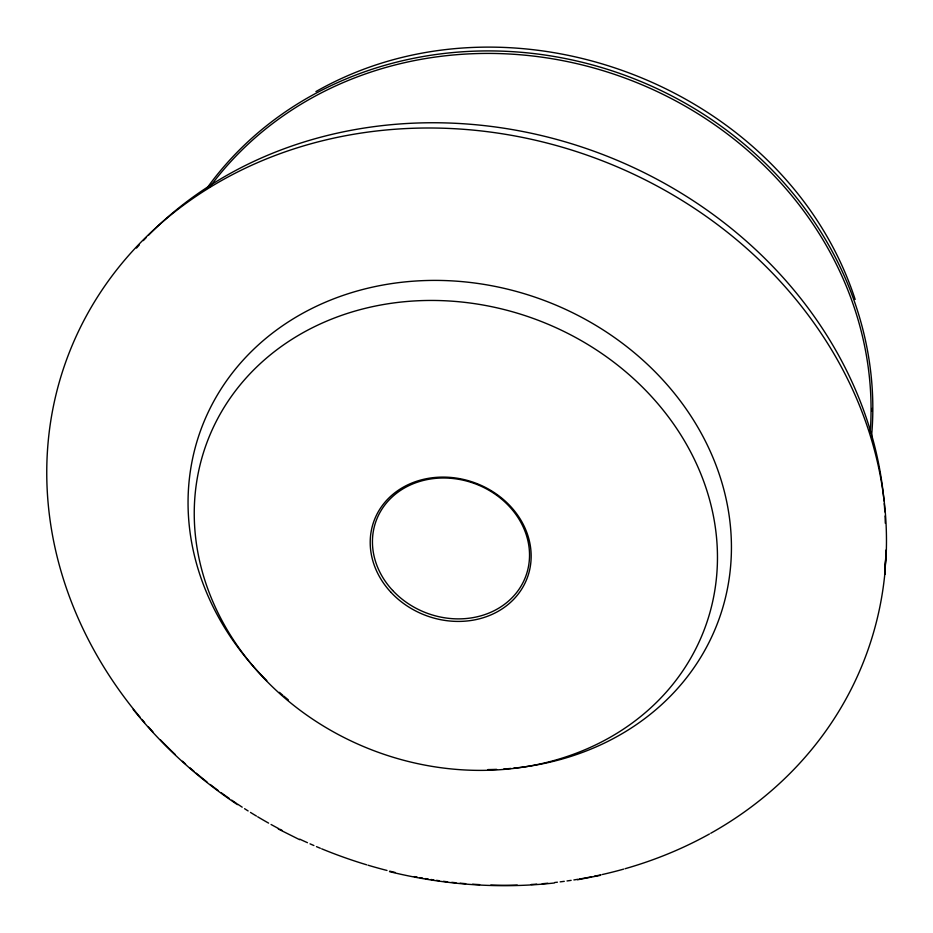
<?xml version="1.0" encoding="UTF-8"?>
<svg xmlns="http://www.w3.org/2000/svg" width="933" height="933" viewBox="0 0 933 933"><rect width="100%" height="100%" fill="white"/><g stroke="black" fill="none" stroke-linecap="round" stroke-linejoin="round"><path stroke-width="1.4" d="M871.877 411.313L872.04 408.444M886.198 550.178L884.659 574.541L886.35 549.84A426.183 371.521 20.5 0 0 331.378 138.655A426.183 371.521 20.5 0 0 140.148 717.29M886.35 549.84L884.799 574.203A426.183 371.521 20.5 0 1 710.724 833.274M315.925 91.574C510.386 -19.01 785.574 86.536 855.153 299.423M577.539 879.772L600.549 875.317M554.26 882.991C499.213 888.997 443.21 884.846 389.469 871.62M278.326 829.029L299.656 839.7M237.437 804.643C198.169 778.344 162.739 746.295 133.162 709.395M206.053 189.411A365.374 331.518 20.5 0 1 626.789 75.97A365.374 331.518 20.5 0 1 871.504 436.737M210.123 186.623A364.068 330.212 20.5 0 1 626.626 78.664A364.068 330.212 20.5 0 1 870.127 433.39M136.498 248.073A421.879 368.792 20.5 0 1 139.39 244.843M143.332 240.597A421.879 368.792 20.5 0 1 146.341 237.448M148.382 235.361A421.879 368.792 20.5 0 1 593.668 151.123A421.879 368.792 20.5 0 1 884.018 500.893M884.251 503.645A421.879 368.792 20.5 0 1 884.834 511.89M885.044 516.007A421.879 368.792 20.5 0 1 885.3 523.25M709.465 833.974A426.183 371.521 20.5 0 1 625.087 868.716M623.687 869.113A426.183 371.521 20.5 0 1 602.345 874.513M601.004 874.816A426.183 371.521 20.5 0 1 594.263 876.262M591.557 876.81A426.183 371.521 20.5 0 1 579.335 879.049M577.97 879.283A426.183 371.521 20.5 0 1 573.877 879.947M571.148 880.355A426.183 371.521 20.5 0 1 567.031 880.95M564.29 881.335A426.183 371.521 20.5 0 1 560.173 881.86M557.421 882.198A426.183 371.521 20.5 0 1 554.668 882.513M547.776 883.224A426.183 371.521 20.5 0 1 542.248 883.726M536.708 884.146A426.183 371.521 20.5 0 1 531.157 884.507M517.267 885.102A426.183 371.521 20.5 0 1 490.793 885.09M479.632 884.624A426.183 371.521 20.5 0 1 472.658 884.204M465.695 883.679A426.183 371.521 20.5 0 1 460.121 883.178M455.945 882.77A426.183 371.521 20.5 0 1 451.77 882.315M447.595 881.825A426.183 371.521 20.5 0 1 443.432 881.3M439.268 880.729A426.183 371.521 20.5 0 1 436.492 880.332M433.728 879.924A426.183 371.521 20.5 0 1 430.953 879.492M428.189 879.049A426.183 371.521 20.5 0 1 425.425 878.594M422.649 878.116A426.183 371.521 20.5 0 1 419.897 877.615M417.133 877.113A426.183 371.521 20.5 0 1 414.38 876.588M395.172 872.46A426.183 371.521 20.5 0 1 389.714 871.13M386.985 870.454A426.183 371.521 20.5 0 1 368.034 865.206M366.681 864.809A426.183 371.521 20.5 0 1 321.675 848.808M320.369 848.272A426.183 371.521 20.5 0 1 316.485 846.639M313.908 845.531A426.183 371.521 20.5 0 1 310.036 843.84M307.47 842.697A426.183 371.521 20.5 0 1 299.808 839.187M282.186 830.463A426.183 371.521 20.5 0 1 279.702 829.157M278.454 828.504A426.183 371.521 20.5 0 1 271.06 824.48M268.611 823.116A426.183 371.521 20.5 0 1 257.683 816.795M256.47 816.072A426.183 371.521 20.5 0 1 250.487 812.421M248.12 810.94A426.183 371.521 20.5 0 1 244.563 808.678M242.207 807.162A426.183 371.521 20.5 0 1 237.53 804.083M236.364 803.313A426.183 371.521 20.5 0 1 231.734 800.164M229.425 798.566A426.183 371.521 20.5 0 1 221.448 792.898M218.065 790.414A426.183 371.521 20.5 0 1 210.263 784.513M206.963 781.924A426.183 371.521 20.5 0 1 196.14 773.13M194.006 771.334A426.183 371.521 20.5 0 1 189.772 767.696M185.585 764.022A426.183 371.521 20.5 0 1 182.483 761.235M175.334 754.61A426.183 371.521 20.5 0 1 160.534 739.951M152.93 731.857A426.183 371.521 20.5 0 1 148.289 726.725M144.638 722.562A426.183 371.521 20.5 0 1 141.944 719.413M266.791 680.589A275.841 239.909 20.5 0 1 309.173 309.849A275.841 239.909 20.5 0 1 710.631 452.178A275.841 239.909 20.5 0 1 513.791 768.151M510.934 768.43A275.841 239.909 20.5 0 1 503.773 768.979M496.589 769.352A275.841 239.909 20.5 0 1 487.936 769.585M288.297 699.832A275.841 239.909 20.5 0 1 283.83 696.135M282.734 695.202A275.841 239.909 20.5 0 1 279.457 692.368M390.892 592.257A81.754 70.721 20.5 0 0 527.227 577.959A81.754 70.721 20.5 0 0 433.903 477.579A81.754 70.721 20.5 0 0 390.892 592.257M392.653 590.449A79.795 69.042 20.5 0 0 525.711 576.419A79.795 69.042 20.5 0 0 434.58 478.466A79.795 69.042 20.5 0 0 392.653 590.449M253.03 666.127A265.683 230.346 20.5 0 0 700.368 639.14A265.683 230.346 20.5 0 0 414.159 300.962A265.683 230.346 20.5 0 0 253.03 666.127"/></g></svg>
